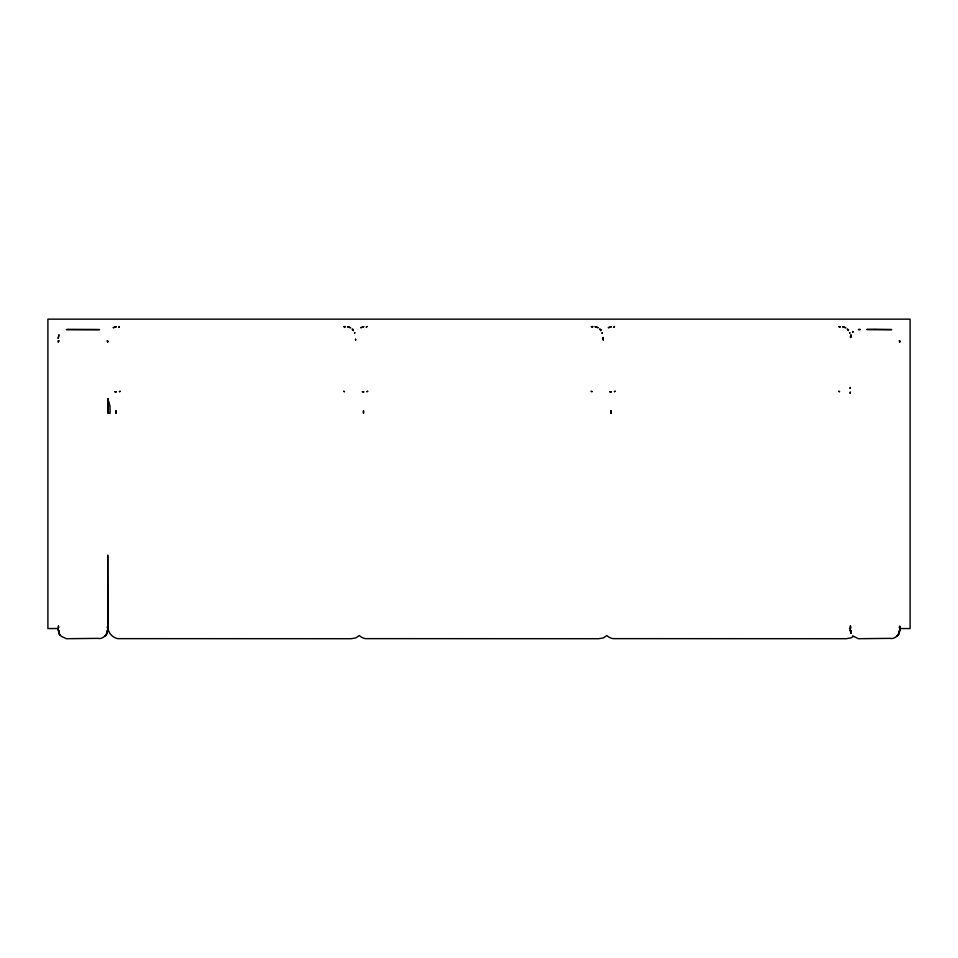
<?xml version="1.0" encoding="UTF-8"?>
<svg xmlns="http://www.w3.org/2000/svg" width="958" height="958" viewBox="0 0 958 958"><rect width="100%" height="100%" fill="white"/><g stroke="black" fill="none" stroke-linecap="round" stroke-linejoin="round"><path stroke-width="1.44" d="M850.429 336.569L850.465 336.39M108.434 400.947L108.302 413.209L110.134 413.209L110.026 406.084L108.434 400.947M355.502 339.276L355.693 339.946L355.502 339.276M603.025 339.276L603.205 339.946L603.025 339.276M355.55 337.671L355.55 337.671M603.073 337.491L603.061 338.174L603.073 337.491M353.37 329.672L353.346 330.654L352.077 328.965L353.37 329.672M600.882 329.672L600.87 330.654L599.588 328.965L600.882 329.672M848.405 329.672L848.393 330.654L847.111 328.965L848.405 329.672M107.715 630.029C107.691 634.843 102.195 639.716 97.812 638.363L66.318 638.711L61.108 636.172L58.905 633.334L58.21 628.544L47.9 628.544L47.9 319.146L910.1 319.146L910.1 628.544L899.79 628.544C900.664 633.945 894.796 639.776 889.886 638.363L858.38 638.711L852.716 635.861L852.931 636.771L850.716 637.956L846.154 638.711L612.88 638.639A12.167 12.167 0 0 1 608.366 636.771L606.881 635.573L603.193 637.956L598.63 638.711L365.369 638.639A12.167 12.167 0 0 1 360.843 636.771L359.37 635.573L355.669 637.956L351.119 638.711L117.846 638.639A12.167 12.167 0 0 1 113.319 636.771L112.29 635.992A12.646 12.646 0 0 1 110.481 634.124A12.981 12.981 0 0 1 107.931 628.388L107.715 555.101L107.715 626.855L107.021 627.442L107.715 627.622L107.715 630.029M850.285 387.475L850.165 388.433L850.285 387.475M850.285 392.205L850.165 393.163L850.285 392.205M107.715 341.455L107.547 342.257L107.715 340.689L107.021 340.868L107.715 341.455M58.378 626.053L58.905 627.442L58.21 627.622L58.378 626.053M899.79 341.455L899.622 342.257L899.79 340.689L899.095 340.868L899.79 341.455M58.905 334.977L58.21 338.294L58.905 334.977M850.979 334.977L850.524 337.108L850.979 334.977M850.453 626.053L850.979 627.442L850.285 628.855L849.602 628.4A4.383 4.383 0 0 0 850.285 626.053L850.453 626.053M345.179 326.582L345.012 327.277L343.706 326.678L345.179 326.582M592.703 326.582L592.535 327.277L591.23 326.678L592.703 326.582M840.226 326.582L840.046 327.277L838.753 326.678L840.226 326.582M107.715 629.622L107.021 632.244L107.715 629.622M899.79 629.622L899.095 632.244L899.79 629.622M850.979 336.066L850.596 337.491L850.979 336.066M354.783 332.677L354.556 333.264L354.783 332.677M602.307 332.677L602.079 333.264L602.307 332.677M849.818 332.677L849.602 333.264L849.818 332.677M852.931 331.54L852.716 332.462L852.931 331.54M107.021 633.466L104.817 636.363L107.021 633.466M899.095 633.466L896.892 636.363L899.095 633.466M119.391 326.558L118.84 327.277L119.391 326.558M366.914 326.558L366.363 327.277L366.914 326.558M614.437 326.558L613.886 327.277L614.437 326.558M58.905 340.868L58.21 342.257L58.21 340.689L58.905 340.868M899.79 626.855L899.095 627.442L899.79 627.622L899.622 626.053L899.79 626.855M611.264 391.87L609.743 391.702L611.264 391.87M116.217 391.87L114.697 391.702L116.146 391.93M363.741 391.87L362.22 391.702L363.669 391.93M120.145 391.319L119.391 391.642L120.145 391.319M367.668 391.319L366.914 391.642L367.668 391.319M615.192 391.319L614.437 391.642L615.192 391.319M116.217 326.786L113.331 327.66L116.217 326.786M363.741 326.786L360.855 327.66L363.741 326.786M611.264 326.786L608.378 327.66L611.264 326.786M68.114 329.456L66.318 329.6L99.62 329.6L68.114 329.456M860.188 329.456L858.38 329.6L860.188 329.504M875.037 329.456L866.786 329.48L891.682 329.6L875.037 329.456M839.507 391.642L838.753 391.319L839.507 391.642M591.984 391.642L591.23 391.319L591.984 391.642M344.461 391.642L343.706 391.319L344.461 391.642M611.012 410.826L611.012 413.209L611.012 410.826M363.489 410.826L363.489 413.209L363.489 410.826M115.966 410.826L115.966 413.209L115.966 410.826M845.567 327.66L842.681 326.786L845.567 327.66M598.043 327.66L595.158 326.786L598.043 327.66M350.52 327.66L347.634 326.786L350.52 327.66M59.827 634.831L58.905 633.334L59.827 634.831M850.979 631.298L850.285 629.622L850.979 632.244L850.979 631.298M58.905 631.298L58.21 629.622L58.905 632.244L58.905 631.298M850.979 633.334L850.285 630.029L850.979 633.334M108.206 398.54L108.302 413.209L108.206 398.54"/></g></svg>
